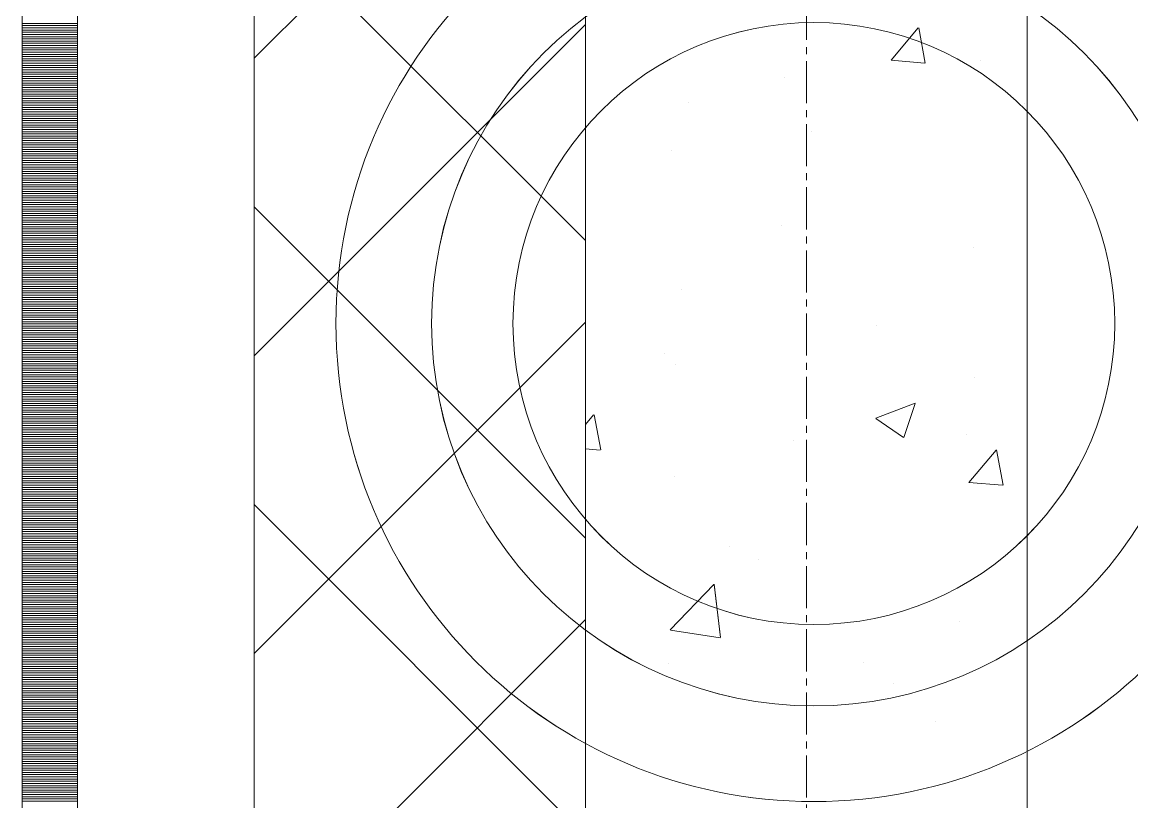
# Model space of a CAD drawing. Header units: millimetres. Extents: x 470010 to 1231400, y -134005 to 421770.
# Drawn here: x 672519 to 673021, y -12386 to -12033 of the extents above; entities that cross this region are included whole.
import ezdxf
from ezdxf.enums import TextEntityAlignment as Align

# ---------------------------------------------------------------- set-up
doc = ezdxf.new("R2010")
doc.units = ezdxf.units.MM
doc.linetypes.add('CENTER2', pattern=[28.575, 19.05, -3.175, 3.175, -3.175])
doc.linetypes.add('DASHED', pattern=[19.05, 12.7, -6.35])
doc.layers.get('Defpoints').update_dxf_attribs({"color": 140})
doc.layers.add('АР_Делит', color=120, linetype='Continuous', lineweight=0, plot=False)
for name, color, linetype, lineweight in [('АР_Стены ПЕНОблок', 52, 'Continuous', 20), ('АР_Тонкая', 254, 'Continuous', 5), ('АР_Утеплитель', 31, 'Continuous', 0), ('АР_Штриховка', 8, 'Continuous', 0)]:
    doc.layers.add(name, color=color, linetype=linetype, lineweight=lineweight)
doc.layers.add('РД_Оси_100', color=7, linetype='Continuous', lineweight=0, true_color=0x525252)
doc.styles.add('style1', font='ARIALN.TTF')

# ---------------------------------------------------------------- blocks, each defined once
blk = doc.blocks.new('СОШ_2200_АР_ОСИ_М100_28.05.24')
at = {"layer": 'АР_Делит', "color": 251, "linetype": 'DASHED', "true_color": 0x636466}
blk.add_lwpolyline([(-355, 13145), (-355, 100855), (37145, 100855), (37145, 129155), (72745, 129155), (72745, 135155), (114955, 135155), (114955, -355)], dxfattribs=at)
at = {"layer": 'РД_Оси_100', "color": 251, "linetype": 'CENTER2', "true_color": 0x636466}
blk.add_line((0, -6155), (0, 139938.679), dxfattribs=at)
blk = doc.blocks.new('A$C9108343f')
at = {"layer": 'АР_Делит', "color": 18, "true_color": 0x000000}
for radius in [216.34, 173.04, 136.21]:
    blk.add_circle((7158.34, 88196.92), radius, dxfattribs=at)
at = {"layer": 'АР_Стены ПЕНОблок', "color": 18, "linetype": 'Continuous', "lineweight": 20, "true_color": 0x000000}
for p, q in [((7054.96, 97555), (7054.96, 21355)), ((7254.96, 21355), (7254.96, 97555))]:
    blk.add_line(p, q, dxfattribs=at)
at = {"layer": 'АР_Тонкая', "color": 18, "linetype": 'Continuous', "lineweight": 5, "true_color": 0x000000}
for p, q in [((6799.96, 97555), (6799.96, 21355)), ((6824.96, 97555), (6824.96, 21355)), ((6824.96, 21355), (6824.96, 97555)), ((6904.96, 21355), (6904.96, 97555))]:
    blk.add_line(p, q, dxfattribs=at)
at = {"layer": 'АР_Утеплитель', "color": 18, "linetype": 'Continuous', "lineweight": 0, "true_color": 0x000000}
for p, q in [((6904.96, 97555), (6904.96, 21355)), ((7054.96, 21355), (7054.96, 97555))]:
    blk.add_line(p, q, dxfattribs=at)
at = {"layer": 'АР_Штриховка', "color": 18, "linetype": 'Continuous', "lineweight": 0, "true_color": 0x000000}
for p, q in [((6904.96, 88317), (7054.96, 88467)), ((7054.96, 88234.44), (6904.96, 88384.44)), ((6799.96, 88332.75), (6824.96, 88332.75)), ((6904.96, 88182.3), (7054.96, 88332.3)), ((6799.96, 88331.75), (6824.96, 88331.75)), ((6799.96, 88330.75), (6824.96, 88330.75)), ((6799.96, 88329.75), (6824.96, 88329.75)), ((6799.96, 88328.75), (6824.96, 88328.75)), ((6799.96, 88327.75), (6824.96, 88327.75)), ((7193.31, 88316.1), (7205.56, 88330.69)), ((7208.78, 88314.82), (7205.84, 88330.74)), ((6799.96, 88326.75), (6824.96, 88326.75)), ((6799.96, 88325.75), (6824.96, 88325.75)), ((6799.96, 88324.75), (6824.96, 88324.75)), ((6799.96, 88323.75), (6824.96, 88323.75)), ((6799.96, 88322.75), (6824.96, 88322.75)), ((6799.96, 88321.75), (6824.96, 88321.75)), ((6799.96, 88320.75), (6824.96, 88320.75)), ((6799.96, 88319.75), (6824.96, 88319.75)), ((6799.96, 88318.75), (6824.96, 88318.75)), ((6799.96, 88317.75), (6824.96, 88317.75)), ((6799.96, 88316.75), (6824.96, 88316.75)), ((6799.96, 88315.75), (6824.96, 88315.75)), ((6799.96, 88314.75), (6824.96, 88314.75)), ((6799.96, 88313.75), (6824.96, 88313.75)), ((6799.96, 88312.75), (6824.96, 88312.75)), ((7193.31, 88316.09), (7208.49, 88314.76)), ((7233.56, 88315.81), (7233.56, 88315.81)), ((6799.96, 88311.75), (6824.96, 88311.75)), ((6799.96, 88310.75), (6824.96, 88310.75)), ((6799.96, 88309.75), (6824.96, 88309.75)), ((6799.96, 88308.75), (6824.96, 88308.75)), ((6799.96, 88307.75), (6824.96, 88307.75)), ((7145.07, 88308.12), (7145.07, 88308.12)), ((6799.96, 88306.75), (6824.96, 88306.75)), ((6799.96, 88305.75), (6824.96, 88305.75)), ((6799.96, 88304.75), (6824.96, 88304.75)), ((6799.96, 88303.75), (6824.96, 88303.75)), ((6799.96, 88302.75), (6824.96, 88302.75)), ((6799.96, 88301.75), (6824.96, 88301.75)), ((6799.96, 88300.75), (6824.96, 88300.75)), ((6799.96, 88299.75), (6824.96, 88299.75)), ((6799.96, 88298.75), (6824.96, 88298.75)), ((6799.96, 88297.75), (6824.96, 88297.75)), ((6799.96, 88296.75), (6824.96, 88296.75)), ((6799.96, 88295.75), (6824.96, 88295.75)), ((6799.96, 88294.75), (6824.96, 88294.75)), ((6799.96, 88293.75), (6824.96, 88293.75)), ((6799.96, 88292.75), (6824.96, 88292.75)), ((7101.64, 88296.77), (7101.64, 88296.77)), ((7253.64, 88296.35), (7253.64, 88296.35)), ((6799.96, 88291.75), (6824.96, 88291.75)), ((6799.96, 88290.75), (6824.96, 88290.75)), ((6799.96, 88289.75), (6824.96, 88289.75)), ((6799.96, 88288.75), (6824.96, 88288.75)), ((6799.96, 88287.75), (6824.96, 88287.75)), ((6799.96, 88286.75), (6824.96, 88286.75)), ((6799.96, 88285.75), (6824.96, 88285.75)), ((6799.96, 88284.75), (6824.96, 88284.75)), ((6799.96, 88283.75), (6824.96, 88283.75)), ((6799.96, 88282.75), (6824.96, 88282.75)), ((7157.44, 88283.68), (7157.44, 88283.68)), ((6799.96, 88281.75), (6824.96, 88281.75)), ((6799.96, 88280.75), (6824.96, 88280.75)), ((6799.96, 88279.75), (6824.96, 88279.75)), ((6799.96, 88278.75), (6824.96, 88278.75)), ((6799.96, 88277.75), (6824.96, 88277.75)), ((6799.96, 88276.75), (6824.96, 88276.75)), ((6799.96, 88275.75), (6824.96, 88275.75)), ((6799.96, 88274.75), (6824.96, 88274.75)), ((6799.96, 88273.75), (6824.96, 88273.75)), ((6799.96, 88272.75), (6824.96, 88272.75)), ((6799.96, 88271.75), (6824.96, 88271.75)), ((7093.85, 88275.31), (7093.85, 88275.31)), ((6799.96, 88270.75), (6824.96, 88270.75)), ((6799.96, 88269.75), (6824.96, 88269.75)), ((6799.96, 88268.75), (6824.96, 88268.75)), ((6799.96, 88267.75), (6824.96, 88267.75)), ((6799.96, 88266.75), (6824.96, 88266.75)), ((6799.96, 88265.75), (6824.96, 88265.75)), ((6799.96, 88264.75), (6824.96, 88264.75)), ((6799.96, 88263.75), (6824.96, 88263.75)), ((6799.96, 88262.75), (6824.96, 88262.75)), ((6799.96, 88261.75), (6824.96, 88261.75)), ((6799.96, 88260.75), (6824.96, 88260.75)), ((6799.96, 88259.75), (6824.96, 88259.75)), ((6799.96, 88258.75), (6824.96, 88258.75)), ((6799.96, 88257.75), (6824.96, 88257.75)), ((6799.96, 88256.75), (6824.96, 88256.75)), ((6799.96, 88255.75), (6824.96, 88255.75)), ((6799.96, 88254.75), (6824.96, 88254.75)), ((6799.96, 88253.75), (6824.96, 88253.75)), ((6799.96, 88252.75), (6824.96, 88252.75)), ((6799.96, 88251.75), (6824.96, 88251.75)), ((6799.96, 88250.75), (6824.96, 88250.75)), ((6799.96, 88249.75), (6824.96, 88249.75)), ((6799.96, 88248.75), (6824.96, 88248.75)), ((6799.96, 88247.75), (6824.96, 88247.75)), ((6799.96, 88246.75), (6824.96, 88246.75)), ((7054.96, 88099.73), (6904.96, 88249.73)), ((6799.96, 88245.75), (6824.96, 88245.75)), ((6799.96, 88244.75), (6824.96, 88244.75)), ((6799.96, 88243.75), (6824.96, 88243.75)), ((6799.96, 88242.75), (6824.96, 88242.75)), ((6799.96, 88241.75), (6824.96, 88241.75)), ((6799.96, 88240.75), (6824.96, 88240.75)), ((6799.96, 88239.75), (6824.96, 88239.75)), ((6799.96, 88238.75), (6824.96, 88238.75)), ((6799.96, 88237.75), (6824.96, 88237.75)), ((6799.96, 88236.75), (6824.96, 88236.75)), ((7143.85, 88241.5), (7143.85, 88241.5)), ((6799.96, 88235.75), (6824.96, 88235.75)), ((6799.96, 88234.75), (6824.96, 88234.75)), ((6799.96, 88233.75), (6824.96, 88233.75)), ((6799.96, 88232.75), (6824.96, 88232.75)), ((6799.96, 88231.75), (6824.96, 88231.75)), ((6799.96, 88230.75), (6824.96, 88230.75)), ((6799.96, 88229.75), (6824.96, 88229.75)), ((6799.96, 88228.75), (6824.96, 88228.75)), ((6799.96, 88227.75), (6824.96, 88227.75)), ((6799.96, 88226.75), (6824.96, 88226.75)), ((7230.47, 88231.26), (7230.47, 88231.26)), ((6799.96, 88225.75), (6824.96, 88225.75)), ((6799.96, 88224.75), (6824.96, 88224.75)), ((6799.96, 88223.75), (6824.96, 88223.75)), ((6799.96, 88222.75), (6824.96, 88222.75)), ((6799.96, 88221.75), (6824.96, 88221.75)), ((6799.96, 88220.75), (6824.96, 88220.75)), ((6799.96, 88219.75), (6824.96, 88219.75)), ((6799.96, 88218.75), (6824.96, 88218.75)), ((6799.96, 88217.75), (6824.96, 88217.75)), ((6799.96, 88216.75), (6824.96, 88216.75)), ((6799.96, 88215.75), (6824.96, 88215.75)), ((6799.96, 88214.75), (6824.96, 88214.75)), ((6799.96, 88213.75), (6824.96, 88213.75)), ((6799.96, 88212.75), (6824.96, 88212.75)), ((6799.96, 88211.75), (6824.96, 88211.75)), ((7098.55, 88212.21), (7098.55, 88212.21)), ((6799.96, 88210.75), (6824.96, 88210.75)), ((6799.96, 88209.75), (6824.96, 88209.75)), ((6799.96, 88208.75), (6824.96, 88208.75)), ((6799.96, 88207.75), (6824.96, 88207.75)), ((6799.96, 88206.75), (6824.96, 88206.75)), ((6799.96, 88205.75), (6824.96, 88205.75)), ((6799.96, 88204.75), (6824.96, 88204.75)), ((6799.96, 88203.75), (6824.96, 88203.75)), ((6799.96, 88202.75), (6824.96, 88202.75)), ((6799.96, 88201.75), (6824.96, 88201.75)), ((6799.96, 88200.75), (6824.96, 88200.75)), ((6799.96, 88199.75), (6824.96, 88199.75)), ((6799.96, 88198.75), (6824.96, 88198.75)), ((6799.96, 88197.75), (6824.96, 88197.75)), ((6799.96, 88196.75), (6824.96, 88196.75)), ((6904.96, 88047.59), (7054.96, 88197.59)), ((6799.96, 88195.75), (6824.96, 88195.75)), ((6799.96, 88194.75), (6824.96, 88194.75)), ((6799.96, 88193.75), (6824.96, 88193.75)), ((6799.96, 88192.75), (6824.96, 88192.75)), ((6799.96, 88191.75), (6824.96, 88191.75)), ((7186.82, 88196.17), (7186.82, 88196.17)), ((6799.96, 88190.75), (6824.96, 88190.75)), ((6799.96, 88189.75), (6824.96, 88189.75)), ((6799.96, 88188.75), (6824.96, 88188.75)), ((6799.96, 88187.75), (6824.96, 88187.75)), ((6799.96, 88186.75), (6824.96, 88186.75)), ((6799.96, 88185.75), (6824.96, 88185.75)), ((6799.96, 88184.75), (6824.96, 88184.75)), ((6799.96, 88183.75), (6824.96, 88183.75)), ((6799.96, 88182.75), (6824.96, 88182.75)), ((6799.96, 88181.75), (6824.96, 88181.75)), ((7090.62, 88183.5), (7090.62, 88183.5)), ((6799.96, 88180.75), (6824.96, 88180.75)), ((6799.96, 88179.75), (6824.96, 88179.75)), ((6799.96, 88178.75), (6824.96, 88178.75)), ((6799.96, 88177.75), (6824.96, 88177.75)), ((6799.96, 88176.75), (6824.96, 88176.75)), ((7095.6, 88178.32), (7095.6, 88178.32)), ((6799.96, 88175.75), (6824.96, 88175.75)), ((6799.96, 88174.75), (6824.96, 88174.75)), ((6799.96, 88173.75), (6824.96, 88173.75)), ((6799.96, 88172.75), (6824.96, 88172.75)), ((6799.96, 88171.75), (6824.96, 88171.75)), ((7231.2, 88172.59), (7231.2, 88172.59)), ((6799.96, 88170.75), (6824.96, 88170.75)), ((6799.96, 88169.75), (6824.96, 88169.75)), ((6799.96, 88168.75), (6824.96, 88168.75)), ((6799.96, 88167.75), (6824.96, 88167.75)), ((6799.96, 88166.75), (6824.96, 88166.75)), ((6799.96, 88165.75), (6824.96, 88165.75)), ((6799.96, 88164.75), (6824.96, 88164.75)), ((6799.96, 88163.75), (6824.96, 88163.75)), ((6799.96, 88162.75), (6824.96, 88162.75)), ((6799.96, 88161.75), (6824.96, 88161.75)), ((6799.96, 88160.75), (6824.96, 88160.75)), ((6799.96, 88159.75), (6824.96, 88159.75)), ((6799.96, 88158.75), (6824.96, 88158.75)), ((6799.96, 88157.75), (6824.96, 88157.75)), ((6799.96, 88156.75), (6824.96, 88156.75)), ((7186.42, 88154.04), (7204.21, 88160.86)), ((7199, 88145.35), (7204.15, 88160.7)), ((6799.96, 88155.75), (6824.96, 88155.75)), ((6799.96, 88154.75), (6824.96, 88154.75)), ((6799.96, 88153.75), (6824.96, 88153.75)), ((6799.96, 88152.75), (6824.96, 88152.75)), ((6799.96, 88151.75), (6824.96, 88151.75)), ((7054.96, 88151.21), (7058.62, 88155.57)), ((7061.84, 88139.7), (7058.9, 88155.62)), ((7186.35, 88153.87), (7198.98, 88145.35)), ((6799.96, 88150.75), (6824.96, 88150.75)), ((6799.96, 88149.75), (6824.96, 88149.75)), ((6799.96, 88148.75), (6824.96, 88148.75)), ((6799.96, 88147.75), (6824.96, 88147.75)), ((6799.96, 88146.75), (6824.96, 88146.75)), ((7227.38, 88146.7), (7227.38, 88146.7)), ((6799.96, 88145.75), (6824.96, 88145.75)), ((6799.96, 88144.75), (6824.96, 88144.75)), ((6799.96, 88143.75), (6824.96, 88143.75)), ((6799.96, 88142.75), (6824.96, 88142.75)), ((6799.96, 88141.75), (6824.96, 88141.75)), ((7149.16, 88144.2), (7149.16, 88144.2)), ((6799.96, 88140.75), (6824.96, 88140.75)), ((6799.96, 88139.75), (6824.96, 88139.75)), ((6799.96, 88138.75), (6824.96, 88138.75)), ((6799.96, 88137.75), (6824.96, 88137.75)), ((6799.96, 88136.75), (6824.96, 88136.75)), ((7054.96, 88140.22), (7061.55, 88139.65)), ((7228.56, 88125.04), (7240.8, 88139.63)), ((7244.02, 88123.76), (7241.09, 88139.68)), ((6799.96, 88135.75), (6824.96, 88135.75)), ((6799.96, 88134.75), (6824.96, 88134.75)), ((6799.96, 88133.75), (6824.96, 88133.75)), ((6799.96, 88132.75), (6824.96, 88132.75)), ((6799.96, 88131.75), (6824.96, 88131.75)), ((6799.96, 88130.75), (6824.96, 88130.75)), ((6799.96, 88129.75), (6824.96, 88129.75)), ((6799.96, 88128.75), (6824.96, 88128.75)), ((6799.96, 88127.75), (6824.96, 88127.75)), ((6799.96, 88126.75), (6824.96, 88126.75)), ((7095.46, 88127.66), (7095.46, 88127.66)), ((6799.96, 88125.75), (6824.96, 88125.75)), ((6799.96, 88124.75), (6824.96, 88124.75)), ((6799.96, 88123.75), (6824.96, 88123.75)), ((6799.96, 88122.75), (6824.96, 88122.75)), ((6799.96, 88121.75), (6824.96, 88121.75)), ((7228.55, 88125.03), (7243.74, 88123.71)), ((6799.96, 88120.75), (6824.96, 88120.75)), ((6799.96, 88119.75), (6824.96, 88119.75)), ((6799.96, 88118.75), (6824.96, 88118.75)), ((6799.96, 88117.75), (6824.96, 88117.75)), ((6799.96, 88116.75), (6824.96, 88116.75)), ((6799.96, 88115.75), (6824.96, 88115.75)), ((6799.96, 88114.75), (6824.96, 88114.75)), ((6799.96, 88113.75), (6824.96, 88113.75)), ((6799.96, 88112.75), (6824.96, 88112.75)), ((6799.96, 88111.75), (6824.96, 88111.75)), ((7054.96, 87965.03), (6904.96, 88115.03)), ((6799.96, 88110.75), (6824.96, 88110.75)), ((6799.96, 88109.75), (6824.96, 88109.75)), ((6799.96, 88108.75), (6824.96, 88108.75)), ((6799.96, 88107.75), (6824.96, 88107.75)), ((6799.96, 88106.75), (6824.96, 88106.75)), ((6799.96, 88105.75), (6824.96, 88105.75)), ((6799.96, 88104.75), (6824.96, 88104.75)), ((6799.96, 88103.75), (6824.96, 88103.75)), ((6799.96, 88102.75), (6824.96, 88102.75)), ((6799.96, 88101.75), (6824.96, 88101.75)), ((6799.96, 88100.75), (6824.96, 88100.75)), ((6799.96, 88099.75), (6824.96, 88099.75)), ((6799.96, 88098.75), (6824.96, 88098.75)), ((6799.96, 88097.75), (6824.96, 88097.75)), ((6799.96, 88096.75), (6824.96, 88096.75)), ((7120, 88095.99), (7120, 88095.99)), ((6799.96, 88095.75), (6824.96, 88095.75)), ((6799.96, 88094.75), (6824.96, 88094.75)), ((6799.96, 88093.75), (6824.96, 88093.75)), ((6799.96, 88092.75), (6824.96, 88092.75)), ((6799.96, 88091.75), (6824.96, 88091.75)), ((6799.96, 88090.75), (6824.96, 88090.75)), ((6799.96, 88089.75), (6824.96, 88089.75)), ((6799.96, 88088.75), (6824.96, 88088.75)), ((6799.96, 88087.75), (6824.96, 88087.75)), ((6799.96, 88086.75), (6824.96, 88086.75)), ((7133.37, 88089.94), (7133.37, 88089.94)), ((6799.96, 88085.75), (6824.96, 88085.75)), ((6799.96, 88084.75), (6824.96, 88084.75)), ((6799.96, 88083.75), (6824.96, 88083.75)), ((6799.96, 88082.75), (6824.96, 88082.75)), ((6799.96, 88081.75), (6824.96, 88081.75)), ((6799.96, 88080.75), (6824.96, 88080.75)), ((6799.96, 88079.75), (6824.96, 88079.75)), ((6799.96, 88078.75), (6824.96, 88078.75)), ((6799.96, 88077.75), (6824.96, 88077.75)), ((6799.96, 88076.75), (6824.96, 88076.75)), ((7093.34, 88058.25), (7113.13, 88078.87)), ((7116.01, 88054.75), (7113.21, 88078.88)), ((6799.96, 88075.75), (6824.96, 88075.75)), ((6799.96, 88074.75), (6824.96, 88074.75)), ((6799.96, 88073.75), (6824.96, 88073.75)), ((6799.96, 88072.75), (6824.96, 88072.75)), ((6799.96, 88071.75), (6824.96, 88071.75)), ((6799.96, 88070.75), (6824.96, 88070.75)), ((6799.96, 88069.75), (6824.96, 88069.75)), ((6799.96, 88068.75), (6824.96, 88068.75)), ((6799.96, 88067.75), (6824.96, 88067.75)), ((6799.96, 88066.75), (6824.96, 88066.75)), ((6799.96, 88065.75), (6824.96, 88065.75)), ((6799.96, 88064.75), (6824.96, 88064.75)), ((6799.96, 88063.75), (6824.96, 88063.75)), ((6799.96, 88062.75), (6824.96, 88062.75)), ((6799.96, 88061.75), (6824.96, 88061.75)), ((6904.96, 87912.89), (7054.96, 88062.89)), ((7224.3, 88062.15), (7224.3, 88062.15)), ((6799.96, 88060.75), (6824.96, 88060.75)), ((6799.96, 88059.75), (6824.96, 88059.75)), ((6799.96, 88058.75), (6824.96, 88058.75)), ((6799.96, 88057.75), (6824.96, 88057.75)), ((6799.96, 88056.75), (6824.96, 88056.75)), ((6799.96, 88055.75), (6824.96, 88055.75)), ((7093.4, 88058.12), (7115.99, 88054.62)), ((6799.96, 88054.75), (6824.96, 88054.75)), ((6799.96, 88053.75), (6824.96, 88053.75)), ((6799.96, 88052.75), (6824.96, 88052.75)), ((6799.96, 88051.75), (6824.96, 88051.75)), ((6799.96, 88050.75), (6824.96, 88050.75)), ((6799.96, 88049.75), (6824.96, 88049.75)), ((6799.96, 88048.75), (6824.96, 88048.75)), ((6799.96, 88047.75), (6824.96, 88047.75)), ((6799.96, 88046.75), (6824.96, 88046.75)), ((6799.96, 88045.75), (6824.96, 88045.75)), ((6799.96, 88044.75), (6824.96, 88044.75)), ((6799.96, 88043.75), (6824.96, 88043.75)), ((6799.96, 88042.75), (6824.96, 88042.75)), ((6799.96, 88041.75), (6824.96, 88041.75)), ((6799.96, 88040.75), (6824.96, 88040.75)), ((7092.37, 88043.1), (7092.37, 88043.1)), ((7180.66, 88043.48), (7180.66, 88043.48)), ((6799.96, 88039.75), (6824.96, 88039.75)), ((6799.96, 88038.75), (6824.96, 88038.75)), ((6799.96, 88037.75), (6824.96, 88037.75)), ((6799.96, 88036.75), (6824.96, 88036.75)), ((6799.96, 88035.75), (6824.96, 88035.75)), ((6799.96, 88034.75), (6824.96, 88034.75)), ((6799.96, 88033.75), (6824.96, 88033.75)), ((6799.96, 88032.75), (6824.96, 88032.75)), ((6799.96, 88031.75), (6824.96, 88031.75)), ((6799.96, 88030.75), (6824.96, 88030.75)), ((7194.23, 88034.17), (7194.23, 88034.17)), ((6799.96, 88029.75), (6824.96, 88029.75)), ((6799.96, 88028.75), (6824.96, 88028.75)), ((6799.96, 88027.75), (6824.96, 88027.75)), ((6799.96, 88026.75), (6824.96, 88026.75)), ((6799.96, 88025.75), (6824.96, 88025.75)), ((6799.96, 88024.75), (6824.96, 88024.75)), ((6799.96, 88023.75), (6824.96, 88023.75)), ((6799.96, 88022.75), (6824.96, 88022.75)), ((6799.96, 88021.75), (6824.96, 88021.75)), ((6799.96, 88020.75), (6824.96, 88020.75)), ((6799.96, 88019.75), (6824.96, 88019.75)), ((6799.96, 88018.75), (6824.96, 88018.75)), ((6799.96, 88017.75), (6824.96, 88017.75)), ((6799.96, 88016.75), (6824.96, 88016.75)), ((6799.96, 88015.75), (6824.96, 88015.75)), ((7213.59, 88016.93), (7213.59, 88016.93)), ((6799.96, 88014.75), (6824.96, 88014.75)), ((6799.96, 88013.75), (6824.96, 88013.75)), ((6799.96, 88012.75), (6824.96, 88012.75)), ((6799.96, 88011.75), (6824.96, 88011.75)), ((6799.96, 88010.75), (6824.96, 88010.75)), ((6799.96, 88009.75), (6824.96, 88009.75)), ((6799.96, 88008.75), (6824.96, 88008.75)), ((6799.96, 88007.75), (6824.96, 88007.75)), ((6799.96, 88006.75), (6824.96, 88006.75)), ((6799.96, 88005.75), (6824.96, 88005.75)), ((6799.96, 88004.75), (6824.96, 88004.75)), ((6799.96, 88003.75), (6824.96, 88003.75)), ((6799.96, 88002.75), (6824.96, 88002.75)), ((6799.96, 88001.75), (6824.96, 88001.75)), ((6799.96, 88000.75), (6824.96, 88000.75)), ((6799.96, 87999.75), (6824.96, 87999.75)), ((6799.96, 87998.75), (6824.96, 87998.75)), ((6799.96, 87997.75), (6824.96, 87997.75)), ((6799.96, 87996.75), (6824.96, 87996.75)), ((6799.96, 87995.75), (6824.96, 87995.75)), ((6799.96, 87994.75), (6824.96, 87994.75)), ((6799.96, 87993.75), (6824.96, 87993.75)), ((6799.96, 87992.75), (6824.96, 87992.75)), ((6799.96, 87991.75), (6824.96, 87991.75)), ((6799.96, 87990.75), (6824.96, 87990.75)), ((6799.96, 87989.75), (6824.96, 87989.75)), ((6799.96, 87988.75), (6824.96, 87988.75)), ((6799.96, 87987.75), (6824.96, 87987.75)), ((6799.96, 87986.75), (6824.96, 87986.75)), ((6799.96, 87985.75), (6824.96, 87985.75)), ((6799.96, 87984.75), (6824.96, 87984.75)), ((6799.96, 87983.75), (6824.96, 87983.75)), ((6799.96, 87982.75), (6824.96, 87982.75)), ((6799.96, 87981.75), (6824.96, 87981.75)), ((6799.96, 87980.75), (6824.96, 87980.75))]:
    blk.add_line(p, q, dxfattribs=at)
at = {"layer": 'РД_Оси_100'}
blk.add_blockref('СОШ_2200_АР_ОСИ_М100_28.05.24', (7154.96, 6755), dxfattribs=at)
at = {"layer": 'Defpoints', "color": 18, "true_color": 0x000000, "style": 'style1'}
for p in [(143949.34, 316089.12), (143974.98, 281639.5), (143890.4, 273244.71), (143839.99, 264276.81), (143967.75, 254892.38), (12251.96, 104178.14), (12382.58, 96023.14)]:
    blk.add_attdef('АР-ПОМЕЩЕНИЕ:НАИМЕНОВАНИЕ', text='', height=100, dxfattribs=at).set_placement(p, align=Align.MIDDLE)
at = {"layer": 'Defpoints', "color": 18, "true_color": 0x000000, "style": 'style1', "flags": 8}
for p in [(143951.3, 279099.09), (143848.34, 269251.11), (143875.33, 260094.25), (144049.74, 250824.7), (163419.28, 238153.36), (155897.46, 237965.97), (183037.2, 237965.97), (143342.94, 237876.19)]:
    blk.add_attdef('АР-ПОМЕЩЕНИЕ:НАИМЕНОВАНИЕ', text='', height=100, dxfattribs=at).set_placement(p, align=Align.MIDDLE)

msp = doc.modelspace()

# ---------------------------------------------------------------- linework, layer by layer
at = {"layer": 'АР_Делит', "color": 18, "true_color": 0x000000}
for radius in [216.336, 173.036, 136.212]:
    msp.add_circle((672876.957, -12169.322), radius, dxfattribs=at)
at = {"layer": 'АР_Стены ПЕНОблок', "color": 18, "linetype": 'Continuous', "lineweight": 20, "true_color": 0x000000}
for p, q in [((672773.57, -2811.242), (672773.57, -79011.242)), ((672973.57, -79011.242), (672973.57, -2811.242))]:
    msp.add_line(p, q, dxfattribs=at)
at = {"layer": 'АР_Тонкая', "color": 18, "linetype": 'Continuous', "lineweight": 5, "true_color": 0x000000}
for p, q in [((672518.57, -2811.242), (672518.57, -79011.242)), ((672543.57, -2811.242), (672543.57, -79011.242)), ((672543.57, -79011.242), (672543.57, -2811.242)), ((672623.57, -79011.242), (672623.57, -2811.242))]:
    msp.add_line(p, q, dxfattribs=at)
at = {"layer": 'АР_Утеплитель', "color": 18, "linetype": 'Continuous', "lineweight": 0, "true_color": 0x000000}
for p, q in [((672623.57, -2811.242), (672623.57, -79011.242)), ((672773.57, -79011.242), (672773.57, -2811.242))]:
    msp.add_line(p, q, dxfattribs=at)
at = {"layer": 'АР_Штриховка', "color": 18, "linetype": 'Continuous', "lineweight": 0, "true_color": 0x000000}
for p, q in [((672623.57, -12049.24), (672773.57, -11899.24)), ((672773.57, -12131.807), (672623.57, -11981.807)), ((672518.57, -12033.492), (672543.57, -12033.492)), ((672518.57, -12034.492), (672543.57, -12034.492)), ((672623.57, -12183.944), (672773.57, -12033.944)), ((672518.57, -12035.492), (672543.57, -12035.492)), ((672518.57, -12036.492), (672543.57, -12036.492)), ((672518.57, -12037.492), (672543.57, -12037.492)), ((672518.57, -12038.492), (672543.57, -12038.492)), ((672518.57, -12039.492), (672543.57, -12039.492)), ((672911.924, -12050.146), (672924.169, -12035.553)), ((672927.391, -12051.427), (672924.455, -12035.505)), ((672518.57, -12040.492), (672543.57, -12040.492)), ((672518.57, -12041.492), (672543.57, -12041.492)), ((672518.57, -12042.492), (672543.57, -12042.492)), ((672518.57, -12043.492), (672543.57, -12043.492)), ((672518.57, -12044.492), (672543.57, -12044.492)), ((672518.57, -12045.492), (672543.57, -12045.492)), ((672518.57, -12046.492), (672543.57, -12046.492)), ((672518.57, -12047.492), (672543.57, -12047.492)), ((672518.57, -12048.492), (672543.57, -12048.492)), ((672518.57, -12049.492), (672543.57, -12049.492)), ((672518.57, -12050.492), (672543.57, -12050.492)), ((672911.924, -12050.151), (672927.106, -12051.479)), ((672518.57, -12051.492), (672543.57, -12051.492)), ((672518.57, -12052.492), (672543.57, -12052.492)), ((672518.57, -12053.492), (672543.57, -12053.492)), ((672518.57, -12054.492), (672543.57, -12054.492)), ((672518.57, -12055.492), (672543.57, -12055.492)), ((672518.57, -12056.492), (672543.57, -12056.492)), ((672518.57, -12057.492), (672543.57, -12057.492)), ((672518.57, -12058.492), (672543.57, -12058.492)), ((672518.57, -12059.492), (672543.57, -12059.492)), ((672518.57, -12060.492), (672543.57, -12060.492)), ((672518.57, -12061.492), (672543.57, -12061.492)), ((672518.57, -12062.492), (672543.57, -12062.492)), ((672518.57, -12063.492), (672543.57, -12063.492)), ((672518.57, -12064.492), (672543.57, -12064.492)), ((672518.57, -12065.492), (672543.57, -12065.492)), ((672518.57, -12066.492), (672543.57, -12066.492)), ((672518.57, -12067.492), (672543.57, -12067.492)), ((672518.57, -12068.492), (672543.57, -12068.492)), ((672518.57, -12069.492), (672543.57, -12069.492)), ((672518.57, -12070.492), (672543.57, -12070.492)), ((672518.57, -12071.492), (672543.57, -12071.492)), ((672518.57, -12072.492), (672543.57, -12072.492)), ((672518.57, -12073.492), (672543.57, -12073.492)), ((672518.57, -12074.492), (672543.57, -12074.492)), ((672518.57, -12075.492), (672543.57, -12075.492)), ((672518.57, -12076.492), (672543.57, -12076.492)), ((672518.57, -12077.492), (672543.57, -12077.492)), ((672518.57, -12078.492), (672543.57, -12078.492)), ((672518.57, -12079.492), (672543.57, -12079.492)), ((672518.57, -12080.492), (672543.57, -12080.492)), ((672518.57, -12081.492), (672543.57, -12081.492)), ((672518.57, -12082.492), (672543.57, -12082.492)), ((672518.57, -12083.492), (672543.57, -12083.492)), ((672518.57, -12084.492), (672543.57, -12084.492)), ((672518.57, -12085.492), (672543.57, -12085.492)), ((672518.57, -12086.492), (672543.57, -12086.492)), ((672518.57, -12087.492), (672543.57, -12087.492)), ((672518.57, -12088.492), (672543.57, -12088.492)), ((672518.57, -12089.492), (672543.57, -12089.492)), ((672518.57, -12090.492), (672543.57, -12090.492)), ((672518.57, -12091.492), (672543.57, -12091.492)), ((672518.57, -12092.492), (672543.57, -12092.492)), ((672518.57, -12093.492), (672543.57, -12093.492)), ((672518.57, -12094.492), (672543.57, -12094.492)), ((672518.57, -12095.492), (672543.57, -12095.492)), ((672518.57, -12096.492), (672543.57, -12096.492)), ((672518.57, -12097.492), (672543.57, -12097.492)), ((672518.57, -12098.492), (672543.57, -12098.492)), ((672518.57, -12099.492), (672543.57, -12099.492)), ((672518.57, -12100.492), (672543.57, -12100.492)), ((672518.57, -12101.492), (672543.57, -12101.492)), ((672518.57, -12102.492), (672543.57, -12102.492)), ((672518.57, -12103.492), (672543.57, -12103.492)), ((672518.57, -12104.492), (672543.57, -12104.492)), ((672518.57, -12105.492), (672543.57, -12105.492)), ((672518.57, -12106.492), (672543.57, -12106.492)), ((672518.57, -12107.492), (672543.57, -12107.492)), ((672518.57, -12108.492), (672543.57, -12108.492)), ((672518.57, -12109.492), (672543.57, -12109.492)), ((672518.57, -12110.492), (672543.57, -12110.492)), ((672518.57, -12111.492), (672543.57, -12111.492)), ((672518.57, -12112.492), (672543.57, -12112.492)), ((672518.57, -12113.492), (672543.57, -12113.492)), ((672518.57, -12114.492), (672543.57, -12114.492)), ((672518.57, -12115.492), (672543.57, -12115.492)), ((672518.57, -12116.492), (672543.57, -12116.492)), ((672518.57, -12117.492), (672543.57, -12117.492)), ((672518.57, -12118.492), (672543.57, -12118.492)), ((672518.57, -12119.492), (672543.57, -12119.492)), ((672518.57, -12120.492), (672543.57, -12120.492)), ((672773.57, -12266.511), (672623.57, -12116.511)), ((672518.57, -12121.492), (672543.57, -12121.492)), ((672518.57, -12122.492), (672543.57, -12122.492)), ((672518.57, -12123.492), (672543.57, -12123.492)), ((672518.57, -12124.492), (672543.57, -12124.492)), ((672518.57, -12125.492), (672543.57, -12125.492)), ((672518.57, -12126.492), (672543.57, -12126.492)), ((672518.57, -12127.492), (672543.57, -12127.492)), ((672518.57, -12128.492), (672543.57, -12128.492)), ((672518.57, -12129.492), (672543.57, -12129.492)), ((672518.57, -12130.492), (672543.57, -12130.492)), ((672518.57, -12131.492), (672543.57, -12131.492)), ((672518.57, -12132.492), (672543.57, -12132.492)), ((672518.57, -12133.492), (672543.57, -12133.492)), ((672518.57, -12134.492), (672543.57, -12134.492)), ((672518.57, -12135.492), (672543.57, -12135.492)), ((672518.57, -12136.492), (672543.57, -12136.492)), ((672518.57, -12137.492), (672543.57, -12137.492)), ((672518.57, -12138.492), (672543.57, -12138.492)), ((672518.57, -12139.492), (672543.57, -12139.492)), ((672518.57, -12140.492), (672543.57, -12140.492)), ((672518.57, -12141.492), (672543.57, -12141.492)), ((672518.57, -12142.492), (672543.57, -12142.492)), ((672518.57, -12143.492), (672543.57, -12143.492)), ((672518.57, -12144.492), (672543.57, -12144.492)), ((672518.57, -12145.492), (672543.57, -12145.492)), ((672518.57, -12146.492), (672543.57, -12146.492)), ((672518.57, -12147.492), (672543.57, -12147.492)), ((672518.57, -12148.492), (672543.57, -12148.492)), ((672518.57, -12149.492), (672543.57, -12149.492)), ((672518.57, -12150.492), (672543.57, -12150.492)), ((672518.57, -12151.492), (672543.57, -12151.492)), ((672518.57, -12152.492), (672543.57, -12152.492)), ((672518.57, -12153.492), (672543.57, -12153.492)), ((672518.57, -12154.492), (672543.57, -12154.492)), ((672518.57, -12155.492), (672543.57, -12155.492)), ((672518.57, -12156.492), (672543.57, -12156.492)), ((672518.57, -12157.492), (672543.57, -12157.492)), ((672518.57, -12158.492), (672543.57, -12158.492)), ((672518.57, -12159.492), (672543.57, -12159.492)), ((672518.57, -12160.492), (672543.57, -12160.492)), ((672518.57, -12161.492), (672543.57, -12161.492)), ((672518.57, -12162.492), (672543.57, -12162.492)), ((672518.57, -12163.492), (672543.57, -12163.492)), ((672518.57, -12164.492), (672543.57, -12164.492)), ((672518.57, -12165.492), (672543.57, -12165.492)), ((672518.57, -12166.492), (672543.57, -12166.492)), ((672518.57, -12167.492), (672543.57, -12167.492)), ((672518.57, -12168.492), (672543.57, -12168.492)), ((672518.57, -12169.492), (672543.57, -12169.492)), ((672518.57, -12170.492), (672543.57, -12170.492)), ((672623.57, -12318.648), (672773.57, -12168.648)), ((672518.57, -12171.492), (672543.57, -12171.492)), ((672518.57, -12172.492), (672543.57, -12172.492)), ((672518.57, -12173.492), (672543.57, -12173.492)), ((672518.57, -12174.492), (672543.57, -12174.492)), ((672518.57, -12175.492), (672543.57, -12175.492)), ((672518.57, -12176.492), (672543.57, -12176.492)), ((672518.57, -12177.492), (672543.57, -12177.492)), ((672518.57, -12178.492), (672543.57, -12178.492)), ((672518.57, -12179.492), (672543.57, -12179.492)), ((672518.57, -12180.492), (672543.57, -12180.492)), ((672518.57, -12181.492), (672543.57, -12181.492)), ((672518.57, -12182.492), (672543.57, -12182.492)), ((672518.57, -12183.492), (672543.57, -12183.492)), ((672518.57, -12184.492), (672543.57, -12184.492)), ((672518.57, -12185.492), (672543.57, -12185.492)), ((672518.57, -12186.492), (672543.57, -12186.492)), ((672518.57, -12187.492), (672543.57, -12187.492)), ((672518.57, -12188.492), (672543.57, -12188.492)), ((672518.57, -12189.492), (672543.57, -12189.492)), ((672518.57, -12190.492), (672543.57, -12190.492)), ((672518.57, -12191.492), (672543.57, -12191.492)), ((672518.57, -12192.492), (672543.57, -12192.492)), ((672518.57, -12193.492), (672543.57, -12193.492)), ((672518.57, -12194.492), (672543.57, -12194.492)), ((672518.57, -12195.492), (672543.57, -12195.492)), ((672518.57, -12196.492), (672543.57, -12196.492)), ((672518.57, -12197.492), (672543.57, -12197.492)), ((672518.57, -12198.492), (672543.57, -12198.492)), ((672518.57, -12199.492), (672543.57, -12199.492)), ((672518.57, -12200.492), (672543.57, -12200.492)), ((672518.57, -12201.492), (672543.57, -12201.492)), ((672518.57, -12202.492), (672543.57, -12202.492)), ((672518.57, -12203.492), (672543.57, -12203.492)), ((672518.57, -12204.492), (672543.57, -12204.492)), ((672518.57, -12205.492), (672543.57, -12205.492)), ((672905.033, -12212.206), (672922.817, -12205.379)), ((672917.61, -12220.895), (672922.76, -12205.546)), ((672518.57, -12206.492), (672543.57, -12206.492)), ((672518.57, -12207.492), (672543.57, -12207.492)), ((672518.57, -12208.492), (672543.57, -12208.492)), ((672518.57, -12209.492), (672543.57, -12209.492)), ((672518.57, -12210.492), (672543.57, -12210.492)), ((672773.57, -12215.031), (672777.228, -12210.671)), ((672780.45, -12226.545), (672777.513, -12210.623)), ((672518.57, -12211.492), (672543.57, -12211.492)), ((672518.57, -12212.492), (672543.57, -12212.492)), ((672518.57, -12213.492), (672543.57, -12213.492)), ((672518.57, -12214.492), (672543.57, -12214.492)), ((672518.57, -12215.492), (672543.57, -12215.492)), ((672904.959, -12212.368), (672917.594, -12220.89)), ((672518.57, -12216.492), (672543.57, -12216.492)), ((672518.57, -12217.492), (672543.57, -12217.492)), ((672518.57, -12218.492), (672543.57, -12218.492)), ((672518.57, -12219.492), (672543.57, -12219.492)), ((672518.57, -12220.492), (672543.57, -12220.492)), ((672518.57, -12221.492), (672543.57, -12221.492)), ((672518.57, -12222.492), (672543.57, -12222.492)), ((672518.57, -12223.492), (672543.57, -12223.492)), ((672518.57, -12224.492), (672543.57, -12224.492)), ((672518.57, -12225.492), (672543.57, -12225.492)), ((672773.57, -12226.02), (672780.164, -12226.597)), ((672518.57, -12226.492), (672543.57, -12226.492)), ((672518.57, -12227.492), (672543.57, -12227.492)), ((672518.57, -12228.492), (672543.57, -12228.492)), ((672518.57, -12229.492), (672543.57, -12229.492)), ((672518.57, -12230.492), (672543.57, -12230.492)), ((672947.167, -12241.203), (672959.413, -12226.61)), ((672962.634, -12242.484), (672959.697, -12226.562)), ((672518.57, -12231.492), (672543.57, -12231.492)), ((672518.57, -12232.492), (672543.57, -12232.492)), ((672518.57, -12233.492), (672543.57, -12233.492)), ((672518.57, -12234.492), (672543.57, -12234.492)), ((672518.57, -12235.492), (672543.57, -12235.492)), ((672518.57, -12236.492), (672543.57, -12236.492)), ((672518.57, -12237.492), (672543.57, -12237.492)), ((672518.57, -12238.492), (672543.57, -12238.492)), ((672518.57, -12239.492), (672543.57, -12239.492)), ((672518.57, -12240.492), (672543.57, -12240.492)), ((672947.167, -12241.208), (672962.349, -12242.536)), ((672518.57, -12241.492), (672543.57, -12241.492)), ((672518.57, -12242.492), (672543.57, -12242.492)), ((672518.57, -12243.492), (672543.57, -12243.492)), ((672518.57, -12244.492), (672543.57, -12244.492)), ((672518.57, -12245.492), (672543.57, -12245.492)), ((672518.57, -12246.492), (672543.57, -12246.492)), ((672518.57, -12247.492), (672543.57, -12247.492)), ((672518.57, -12248.492), (672543.57, -12248.492)), ((672518.57, -12249.492), (672543.57, -12249.492)), ((672518.57, -12250.492), (672543.57, -12250.492)), ((672773.57, -12401.214), (672623.57, -12251.214)), ((672518.57, -12251.492), (672543.57, -12251.492)), ((672518.57, -12252.492), (672543.57, -12252.492)), ((672518.57, -12253.492), (672543.57, -12253.492)), ((672518.57, -12254.492), (672543.57, -12254.492)), ((672518.57, -12255.492), (672543.57, -12255.492)), ((672518.57, -12256.492), (672543.57, -12256.492)), ((672518.57, -12257.492), (672543.57, -12257.492)), ((672518.57, -12258.492), (672543.57, -12258.492)), ((672518.57, -12259.492), (672543.57, -12259.492)), ((672518.57, -12260.492), (672543.57, -12260.492)), ((672518.57, -12261.492), (672543.57, -12261.492)), ((672518.57, -12262.492), (672543.57, -12262.492)), ((672518.57, -12263.492), (672543.57, -12263.492)), ((672518.57, -12264.492), (672543.57, -12264.492)), ((672518.57, -12265.492), (672543.57, -12265.492)), ((672518.57, -12266.492), (672543.57, -12266.492)), ((672518.57, -12267.492), (672543.57, -12267.492)), ((672518.57, -12268.492), (672543.57, -12268.492)), ((672518.57, -12269.492), (672543.57, -12269.492)), ((672518.57, -12270.492), (672543.57, -12270.492)), ((672518.57, -12271.492), (672543.57, -12271.492)), ((672518.57, -12272.492), (672543.57, -12272.492)), ((672518.57, -12273.492), (672543.57, -12273.492)), ((672518.57, -12274.492), (672543.57, -12274.492)), ((672518.57, -12275.492), (672543.57, -12275.492)), ((672518.57, -12276.492), (672543.57, -12276.492)), ((672518.57, -12277.492), (672543.57, -12277.492)), ((672518.57, -12278.492), (672543.57, -12278.492)), ((672518.57, -12279.492), (672543.57, -12279.492)), ((672518.57, -12280.492), (672543.57, -12280.492)), ((672518.57, -12281.492), (672543.57, -12281.492)), ((672518.57, -12282.492), (672543.57, -12282.492)), ((672518.57, -12283.492), (672543.57, -12283.492)), ((672518.57, -12284.492), (672543.57, -12284.492)), ((672518.57, -12285.492), (672543.57, -12285.492)), ((672518.57, -12286.492), (672543.57, -12286.492)), ((672518.57, -12287.492), (672543.57, -12287.492)), ((672518.57, -12288.492), (672543.57, -12288.492)), ((672518.57, -12289.492), (672543.57, -12289.492)), ((672518.57, -12290.492), (672543.57, -12290.492)), ((672518.57, -12291.492), (672543.57, -12291.492)), ((672811.955, -12307.994), (672831.739, -12287.375)), ((672834.625, -12311.488), (672831.819, -12287.366)), ((672518.57, -12292.492), (672543.57, -12292.492)), ((672518.57, -12293.492), (672543.57, -12293.492)), ((672518.57, -12294.492), (672543.57, -12294.492)), ((672518.57, -12295.492), (672543.57, -12295.492)), ((672518.57, -12296.492), (672543.57, -12296.492)), ((672518.57, -12297.492), (672543.57, -12297.492)), ((672518.57, -12298.492), (672543.57, -12298.492)), ((672518.57, -12299.492), (672543.57, -12299.492)), ((672518.57, -12300.492), (672543.57, -12300.492)), ((672518.57, -12301.492), (672543.57, -12301.492)), ((672518.57, -12302.492), (672543.57, -12302.492)), ((672518.57, -12303.492), (672543.57, -12303.492)), ((672518.57, -12304.492), (672543.57, -12304.492)), ((672518.57, -12305.492), (672543.57, -12305.492)), ((672518.57, -12306.492), (672543.57, -12306.492)), ((672623.57, -12453.351), (672773.57, -12303.351)), ((672518.57, -12307.492), (672543.57, -12307.492)), ((672518.57, -12308.492), (672543.57, -12308.492)), ((672518.57, -12309.492), (672543.57, -12309.492)), ((672518.57, -12310.492), (672543.57, -12310.492)), ((672518.57, -12311.492), (672543.57, -12311.492)), ((672812.014, -12308.12), (672834.604, -12311.623)), ((672518.57, -12312.492), (672543.57, -12312.492)), ((672518.57, -12313.492), (672543.57, -12313.492)), ((672518.57, -12314.492), (672543.57, -12314.492)), ((672518.57, -12315.492), (672543.57, -12315.492)), ((672518.57, -12316.492), (672543.57, -12316.492)), ((672518.57, -12317.492), (672543.57, -12317.492)), ((672518.57, -12318.492), (672543.57, -12318.492)), ((672518.57, -12319.492), (672543.57, -12319.492)), ((672518.57, -12320.492), (672543.57, -12320.492)), ((672518.57, -12321.492), (672543.57, -12321.492)), ((672518.57, -12322.492), (672543.57, -12322.492)), ((672518.57, -12323.492), (672543.57, -12323.492)), ((672518.57, -12324.492), (672543.57, -12324.492)), ((672518.57, -12325.492), (672543.57, -12325.492)), ((672518.57, -12326.492), (672543.57, -12326.492)), ((672518.57, -12327.492), (672543.57, -12327.492)), ((672518.57, -12328.492), (672543.57, -12328.492)), ((672518.57, -12329.492), (672543.57, -12329.492)), ((672518.57, -12330.492), (672543.57, -12330.492)), ((672518.57, -12331.492), (672543.57, -12331.492)), ((672518.57, -12332.492), (672543.57, -12332.492)), ((672518.57, -12333.492), (672543.57, -12333.492)), ((672518.57, -12334.492), (672543.57, -12334.492)), ((672518.57, -12335.492), (672543.57, -12335.492)), ((672518.57, -12336.492), (672543.57, -12336.492)), ((672518.57, -12337.492), (672543.57, -12337.492)), ((672518.57, -12338.492), (672543.57, -12338.492)), ((672518.57, -12339.492), (672543.57, -12339.492)), ((672518.57, -12340.492), (672543.57, -12340.492)), ((672518.57, -12341.492), (672543.57, -12341.492)), ((672518.57, -12342.492), (672543.57, -12342.492)), ((672518.57, -12343.492), (672543.57, -12343.492)), ((672518.57, -12344.492), (672543.57, -12344.492)), ((672518.57, -12345.492), (672543.57, -12345.492)), ((672518.57, -12346.492), (672543.57, -12346.492)), ((672518.57, -12347.492), (672543.57, -12347.492)), ((672518.57, -12348.492), (672543.57, -12348.492)), ((672518.57, -12349.492), (672543.57, -12349.492)), ((672518.57, -12350.492), (672543.57, -12350.492)), ((672518.57, -12351.492), (672543.57, -12351.492)), ((672518.57, -12352.492), (672543.57, -12352.492)), ((672518.57, -12353.492), (672543.57, -12353.492)), ((672518.57, -12354.492), (672543.57, -12354.492)), ((672518.57, -12355.492), (672543.57, -12355.492)), ((672518.57, -12356.492), (672543.57, -12356.492)), ((672518.57, -12357.492), (672543.57, -12357.492)), ((672518.57, -12358.492), (672543.57, -12358.492)), ((672518.57, -12359.492), (672543.57, -12359.492)), ((672518.57, -12360.492), (672543.57, -12360.492)), ((672518.57, -12361.492), (672543.57, -12361.492)), ((672518.57, -12362.492), (672543.57, -12362.492)), ((672518.57, -12363.492), (672543.57, -12363.492)), ((672518.57, -12364.492), (672543.57, -12364.492)), ((672518.57, -12365.492), (672543.57, -12365.492)), ((672518.57, -12366.492), (672543.57, -12366.492)), ((672518.57, -12367.492), (672543.57, -12367.492)), ((672518.57, -12368.492), (672543.57, -12368.492)), ((672518.57, -12369.492), (672543.57, -12369.492)), ((672518.57, -12370.492), (672543.57, -12370.492)), ((672518.57, -12371.492), (672543.57, -12371.492)), ((672518.57, -12372.492), (672543.57, -12372.492)), ((672518.57, -12373.492), (672543.57, -12373.492)), ((672518.57, -12374.492), (672543.57, -12374.492)), ((672518.57, -12375.492), (672543.57, -12375.492)), ((672518.57, -12376.492), (672543.57, -12376.492)), ((672518.57, -12377.492), (672543.57, -12377.492)), ((672518.57, -12378.492), (672543.57, -12378.492)), ((672518.57, -12379.492), (672543.57, -12379.492)), ((672518.57, -12380.492), (672543.57, -12380.492)), ((672518.57, -12381.492), (672543.57, -12381.492)), ((672518.57, -12382.492), (672543.57, -12382.492)), ((672518.57, -12383.492), (672543.57, -12383.492)), ((672518.57, -12384.492), (672543.57, -12384.492)), ((672518.57, -12385.492), (672543.57, -12385.492))]:
    msp.add_line(p, q, dxfattribs=at)

# ---------------------------------------------------------------- block references
msp.add_blockref('A$C9108343f', (665718.612, -100366.242))
at = {"layer": 'РД_Оси_100'}
msp.add_blockref('СОШ_2200_АР_ОСИ_М100_28.05.24', (672873.57, -93611.242), dxfattribs=at)

doc.saveas('drawing.dxf')
